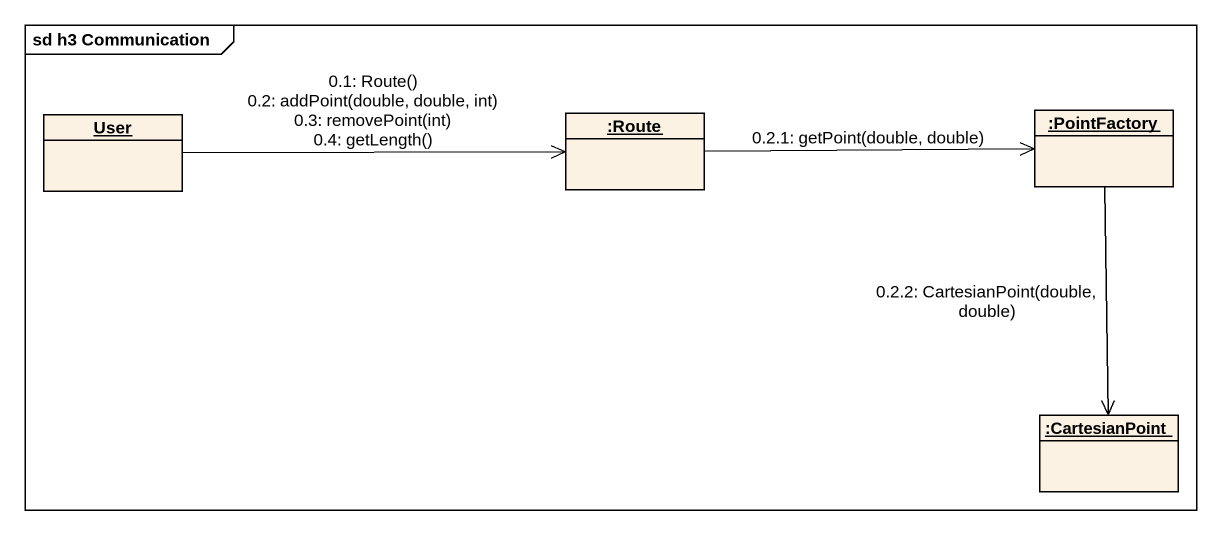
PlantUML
@startuml
mainframe sd h3 Communication
hide circle
hide empty members
object User
object ":Route" as Route
object ":PointFactory" as PointFactory
object ":CartesianPoint" as CartesianPoint
User -right-> Route : 0.1: Route()\n0.2: addPoint(double, double, int)\n0.3: removePoint(int)\n0.4: getLength()
Route -right-> PointFactory : 0.2.1: getPoint(double, double)
PointFactory --> CartesianPoint : 0.2.2: CartesianPoint(double, double)
@enduml
